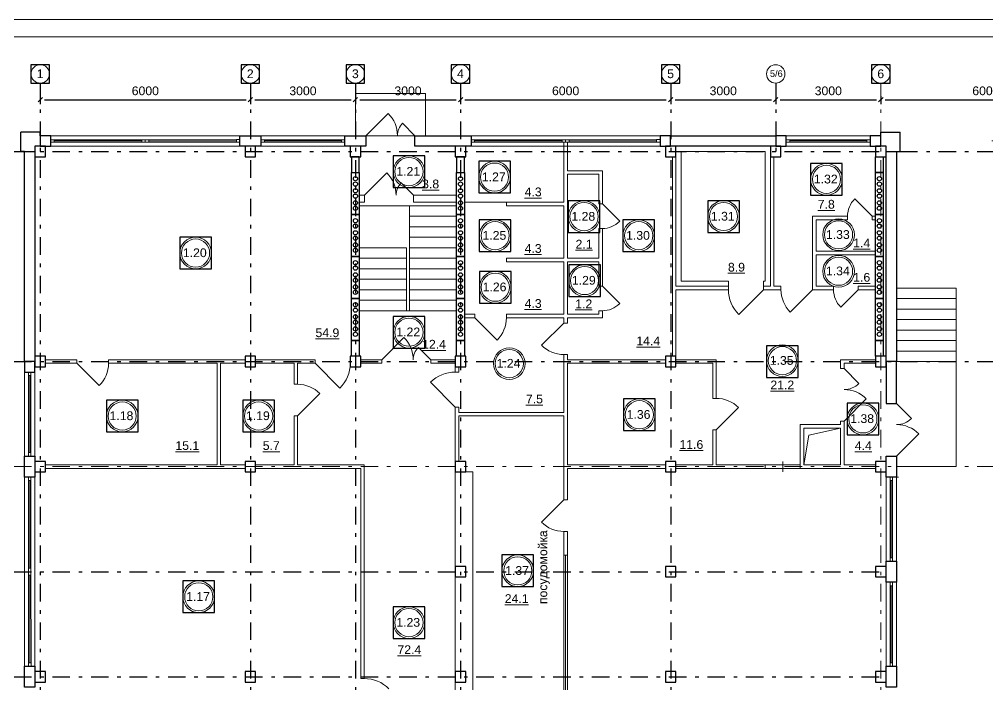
# Model space of a CAD drawing. Header units: metres. Extents: x -5 to 574, y -5 to 79.
# Drawn here: x 296.24 to 323.89, y 40.4 to 59.4 of the extents above; entities that cross this region are included whole.
import ezdxf
from ezdxf.enums import TextEntityAlignment as Align

# ---------------------------------------------------------------- set-up
doc = ezdxf.new("R2010")
doc.units = ezdxf.units.M
doc.header["$MEASUREMENT"] = 0
doc.linetypes.add('( Dashdot )', pattern=[1.001, 0.5, -0.25, 0.001, -0.25])
doc.linetypes.add('DGN Style 3', pattern=[9.681301, 6.915215, -2.766086])
doc.layers.get('DEFPOINTS').update_dxf_attribs({"lineweight": 0})
doc.layers.add('Level 50', color=7, linetype='Continuous', lineweight=0)
doc.layers.add('YOLO_TABLE', color=1, linetype='Continuous')
doc.styles.add('Standard_0', font='arial.ttf')
doc.styles.add('Style-Arial', font='arial.ttf')
doc.dimstyles.get("Standard").update_dxf_attribs({"dimtxt": 0.00018, "dimasz": 0.00018, "dimexe": 0.0002, "dimexo": 0.0625, "dimgap": 9e-05, "dimtad": 0, "dimtih": 1, "dimtoh": 1, "dimdec": 4, "dimlfac": 1000, "dimzin": 0, "dimdsep": 46, "dimtxsty": 'Standard_0', "dimcen": 9e-05, "dimadec": 0, "dimazin": 0, "dimtfac": 1, "dimtdec": 4, "dimtofl": 0, "dimtmove": 0, "dimatfit": 0, "dimfxl": 0.01, "dimfxlon": 1, "dimtolj": 1, "dimtzin": 0, "dimarcsym": 0})

# ---------------------------------------------------------------- blocks, each defined once
blk = doc.blocks.new('*U29')
at = {"color": 7, "linetype": 'Continuous', "lineweight": 0, "flags": 128}
blk.add_lwpolyline([(42.05, 29.7), (42.05, -29.7), (-42.05, -29.7), (-42.05, 29.7), (42.05, 29.7)], close=True, dxfattribs=at)
at = {"layer": 'Level 50', "color": 7, "linetype": 'Continuous', "lineweight": 13}
blk.add_line((41.55, 29.2), (-40.05, 29.2), dxfattribs=at)
blk = doc.blocks.new('_Oblique-1')
at = {"color": 0, "linetype": 'ByBlock', "lineweight": -2}
blk.add_line((0.5, 0.5), (-0.5, -0.5), dxfattribs=at)
blk = doc.blocks.new('*D260')
at = {"color": 0, "linetype": 'Continuous', "lineweight": -2, "transparency": 16777216}
for p, q in [((296.837, 57.454), (296.837, 56.98)), ((302.837, 57.454), (302.837, 56.98)), ((296.962, 57.105), (302.712, 57.105))]:
    blk.add_line(p, q, dxfattribs=at)
at = {"layer": 'DEFPOINTS', "color": 0, "linetype": 'Continuous', "lineweight": 0, "transparency": 16777216}
for p in [(296.837, 57.579), (302.837, 57.579), (302.837, 57.105)]:
    blk.add_point(p, dxfattribs=at)
at = {"color": 0, "linetype": 'Continuous', "lineweight": -2, "transparency": 16777216, "xscale": 0.125, "yscale": 0.125, "zscale": 0.125, "rotation": 180}
blk.add_blockref('_Oblique-1', (296.837, 57.105), dxfattribs=at)
at = {"color": 0, "linetype": 'Continuous', "lineweight": -2, "transparency": 16777216, "xscale": 0.125, "yscale": 0.125, "zscale": 0.125}
blk.add_blockref('_Oblique-1', (302.837, 57.105), dxfattribs=at)
at = {"color": 0, "linetype": 'Continuous', "lineweight": 0, "transparency": 16777216, "insert": (299.837, 57.358), "char_height": 0.25, "attachment_point": 5, "style": 'Style-Arial'}
blk.add_mtext('\\A1;6000', dxfattribs=at)
blk = doc.blocks.new('*D631')
at = {"color": 0, "linetype": 'Continuous', "lineweight": -2, "transparency": 16777216}
for p, q in [((302.837, 57.454), (302.837, 56.98)), ((302.962, 57.105), (305.712, 57.105)), ((305.837, 57.204), (305.837, 56.98))]:
    blk.add_line(p, q, dxfattribs=at)
at = {"layer": 'DEFPOINTS', "color": 0, "linetype": 'Continuous', "lineweight": 0, "transparency": 16777216}
for p in [(302.837, 57.579), (305.837, 57.329), (305.837, 57.105)]:
    blk.add_point(p, dxfattribs=at)
at = {"color": 0, "linetype": 'Continuous', "lineweight": -2, "transparency": 16777216, "xscale": 0.125, "yscale": 0.125, "zscale": 0.125, "rotation": 180}
blk.add_blockref('_Oblique-1', (302.837, 57.105), dxfattribs=at)
at = {"color": 0, "linetype": 'Continuous', "lineweight": -2, "transparency": 16777216, "xscale": 0.125, "yscale": 0.125, "zscale": 0.125}
blk.add_blockref('_Oblique-1', (305.837, 57.105), dxfattribs=at)
at = {"color": 0, "linetype": 'Continuous', "lineweight": 0, "transparency": 16777216, "insert": (304.337, 57.358), "char_height": 0.25, "attachment_point": 5, "style": 'Style-Arial'}
blk.add_mtext('\\A1;3000', dxfattribs=at)
blk = doc.blocks.new('*D632')
at = {"color": 0, "linetype": 'Continuous', "lineweight": -2, "transparency": 16777216}
for p, q in [((308.837, 57.454), (308.837, 56.98)), ((305.837, 57.204), (305.837, 56.98)), ((305.962, 57.105), (308.712, 57.105))]:
    blk.add_line(p, q, dxfattribs=at)
at = {"layer": 'DEFPOINTS', "color": 0, "linetype": 'Continuous', "lineweight": 0, "transparency": 16777216}
for p in [(308.837, 57.579), (305.837, 57.329), (308.837, 57.105)]:
    blk.add_point(p, dxfattribs=at)
at = {"color": 0, "linetype": 'Continuous', "lineweight": -2, "transparency": 16777216, "xscale": 0.125, "yscale": 0.125, "zscale": 0.125, "rotation": 180}
blk.add_blockref('_Oblique-1', (305.837, 57.105), dxfattribs=at)
at = {"color": 0, "linetype": 'Continuous', "lineweight": -2, "transparency": 16777216, "xscale": 0.125, "yscale": 0.125, "zscale": 0.125}
blk.add_blockref('_Oblique-1', (308.837, 57.105), dxfattribs=at)
at = {"color": 0, "linetype": 'Continuous', "lineweight": 0, "transparency": 16777216, "insert": (307.337, 57.358), "char_height": 0.25, "attachment_point": 5, "style": 'Style-Arial'}
blk.add_mtext('\\A1;3000', dxfattribs=at)
blk = doc.blocks.new('*D633')
at = {"color": 0, "linetype": 'Continuous', "lineweight": -2, "transparency": 16777216}
for p, q in [((308.837, 57.454), (308.837, 56.98)), ((314.837, 57.454), (314.837, 56.98)), ((308.962, 57.105), (314.712, 57.105))]:
    blk.add_line(p, q, dxfattribs=at)
at = {"layer": 'DEFPOINTS', "color": 0, "linetype": 'Continuous', "lineweight": 0, "transparency": 16777216}
for p in [(308.837, 57.579), (314.837, 57.579), (314.837, 57.105)]:
    blk.add_point(p, dxfattribs=at)
at = {"color": 0, "linetype": 'Continuous', "lineweight": -2, "transparency": 16777216, "xscale": 0.125, "yscale": 0.125, "zscale": 0.125, "rotation": 180}
blk.add_blockref('_Oblique-1', (308.837, 57.105), dxfattribs=at)
at = {"color": 0, "linetype": 'Continuous', "lineweight": -2, "transparency": 16777216, "xscale": 0.125, "yscale": 0.125, "zscale": 0.125}
blk.add_blockref('_Oblique-1', (314.837, 57.105), dxfattribs=at)
at = {"color": 0, "linetype": 'Continuous', "lineweight": 0, "transparency": 16777216, "insert": (311.837, 57.358), "char_height": 0.25, "attachment_point": 5, "style": 'Style-Arial'}
blk.add_mtext('\\A1;6000', dxfattribs=at)
blk = doc.blocks.new('*D634')
at = {"color": 0, "linetype": 'Continuous', "lineweight": -2, "transparency": 16777216}
for p, q in [((314.837, 57.454), (314.837, 56.98)), ((314.962, 57.105), (317.712, 57.105)), ((317.837, 57.204), (317.837, 56.98))]:
    blk.add_line(p, q, dxfattribs=at)
at = {"layer": 'DEFPOINTS', "color": 0, "linetype": 'Continuous', "lineweight": 0, "transparency": 16777216}
for p in [(314.837, 57.579), (317.837, 57.329), (317.837, 57.105)]:
    blk.add_point(p, dxfattribs=at)
at = {"color": 0, "linetype": 'Continuous', "lineweight": -2, "transparency": 16777216, "xscale": 0.125, "yscale": 0.125, "zscale": 0.125, "rotation": 180}
blk.add_blockref('_Oblique-1', (314.837, 57.105), dxfattribs=at)
at = {"color": 0, "linetype": 'Continuous', "lineweight": -2, "transparency": 16777216, "xscale": 0.125, "yscale": 0.125, "zscale": 0.125}
blk.add_blockref('_Oblique-1', (317.837, 57.105), dxfattribs=at)
at = {"color": 0, "linetype": 'Continuous', "lineweight": 0, "transparency": 16777216, "insert": (316.337, 57.358), "char_height": 0.25, "attachment_point": 5, "style": 'Style-Arial'}
blk.add_mtext('\\A1;3000', dxfattribs=at)
blk = doc.blocks.new('*D635')
at = {"color": 0, "linetype": 'Continuous', "lineweight": -2, "transparency": 16777216}
for p, q in [((317.837, 57.204), (317.837, 56.98)), ((317.962, 57.105), (320.712, 57.105)), ((320.837, 57.204), (320.837, 56.98))]:
    blk.add_line(p, q, dxfattribs=at)
at = {"layer": 'DEFPOINTS', "color": 0, "linetype": 'Continuous', "lineweight": 0, "transparency": 16777216}
for p in [(317.837, 57.329), (320.837, 57.329), (320.837, 57.105)]:
    blk.add_point(p, dxfattribs=at)
at = {"color": 0, "linetype": 'Continuous', "lineweight": -2, "transparency": 16777216, "xscale": 0.125, "yscale": 0.125, "zscale": 0.125, "rotation": 180}
blk.add_blockref('_Oblique-1', (317.837, 57.105), dxfattribs=at)
at = {"color": 0, "linetype": 'Continuous', "lineweight": -2, "transparency": 16777216, "xscale": 0.125, "yscale": 0.125, "zscale": 0.125}
blk.add_blockref('_Oblique-1', (320.837, 57.105), dxfattribs=at)
at = {"color": 0, "linetype": 'Continuous', "lineweight": 0, "transparency": 16777216, "insert": (319.337, 57.358), "char_height": 0.25, "attachment_point": 5, "style": 'Style-Arial'}
blk.add_mtext('\\A1;3000', dxfattribs=at)
blk = doc.blocks.new('*D636')
at = {"color": 0, "linetype": 'Continuous', "lineweight": -2, "transparency": 16777216}
for p, q in [((320.837, 57.204), (320.837, 56.98)), ((320.962, 57.105), (326.712, 57.105)), ((326.837, 57.204), (326.837, 56.98))]:
    blk.add_line(p, q, dxfattribs=at)
at = {"layer": 'DEFPOINTS', "color": 0, "linetype": 'Continuous', "lineweight": 0, "transparency": 16777216}
for p in [(320.837, 57.329), (326.837, 57.329), (326.837, 57.105)]:
    blk.add_point(p, dxfattribs=at)
at = {"color": 0, "linetype": 'Continuous', "lineweight": -2, "transparency": 16777216, "xscale": 0.125, "yscale": 0.125, "zscale": 0.125, "rotation": 180}
blk.add_blockref('_Oblique-1', (320.837, 57.105), dxfattribs=at)
at = {"color": 0, "linetype": 'Continuous', "lineweight": -2, "transparency": 16777216, "xscale": 0.125, "yscale": 0.125, "zscale": 0.125}
blk.add_blockref('_Oblique-1', (326.837, 57.105), dxfattribs=at)
at = {"color": 0, "linetype": 'Continuous', "lineweight": 0, "transparency": 16777216, "insert": (323.837, 57.358), "char_height": 0.25, "attachment_point": 5, "style": 'Style-Arial'}
blk.add_mtext('\\A1;6000', dxfattribs=at)

msp = doc.modelspace()

# ---------------------------------------------------------------- linework, layer by layer
at = {"color": 1, "linetype": '( Dashdot )'}
for p, q in [((296.83747176, 57.57893372), (296.83747176, 9.05551876)), ((302.83747176, 57.57893372), (302.83747176, 9.05551876)), ((305.83747176, 57.57893372), (305.83747176, 9.05551876)), ((308.83747176, 57.57893372), (308.83747176, 9.05551876)), ((314.83747176, 57.57893372), (314.83747176, 9.05551876)), ((317.83747176, 57.57893372), (317.83747176, 55.47893372)), ((293.88588385, 55.62893372), (365.78588385, 55.62893372)), ((293.88588385, 49.62893372), (365.78588385, 49.62893372)), ((293.88588385, 43.62893372), (320.83747176, 43.62893372)), ((293.88588385, 40.62893372), (320.83747176, 40.62893372))]:
    msp.add_line(p, q, dxfattribs=at)
at = {"color": 1, "linetype": '( Dashdot )', "lineweight": 0}
for p, q in [((320.83747176, 57.57893372), (320.83747176, 9.05551876)), ((293.88588385, 46.62893372), (365.78588385, 46.62893372))]:
    msp.add_line(p, q, dxfattribs=at)
at = {"color": 7, "lineweight": 13}
for p, q in [((306.13588385, 56.07893372), (306.77227995, 56.71532982)), ((307.53588385, 56.07893372), (307.18233046, 56.43248711)), ((306.09588385, 54.37893372), (306.73227995, 55.01532982)), ((307.49588385, 54.37893372), (307.14233046, 54.73248711)), ((309.24588385, 50.87893372), (309.88227995, 50.24253762)), ((311.78588385, 50.72893372), (311.14948775, 50.09253762)), ((306.58588385, 49.67893372), (307.22227995, 50.31532982)), ((307.98588385, 49.67893372), (307.63233046, 50.03248711)), ((297.88588385, 49.57893372), (298.52227995, 48.94253762)), ((304.68588385, 49.57893372), (305.39299063, 48.87182694)), ((304.18588385, 48.07893372), (304.82227995, 48.71532982)), ((316.13588385, 47.67893372), (316.77227995, 48.31532982)), ((311.78588385, 44.10393372), (311.88588385, 44.10393372))]:
    msp.add_line(p, q, dxfattribs=at)
at = {"color": 7, "linetype": 'Continuous', "lineweight": 30}
for p, q in [((296.83588385, 56.17893372), (296.28588385, 56.17893372)), ((296.28588385, 55.62893372), (296.28588385, 56.17893372)), ((296.83588385, 56.07893372), (296.83588385, 56.17893372)), ((320.83588385, 56.17893372), (321.38588385, 56.17893372)), ((320.83588385, 56.07893372), (320.83588385, 56.17893372)), ((321.38588385, 55.62893372), (321.38588385, 56.17893372)), ((296.38588385, 55.62893372), (296.28588385, 55.62893372)), ((321.28588385, 55.62893372), (321.38588385, 55.62893372))]:
    msp.add_line(p, q, dxfattribs=at)
at = {"color": 7, "linetype": 'Continuous', "lineweight": 0}
for p, q in [((297.23588385, 55.92893372), (299.73588385, 55.92893372)), ((299.93588385, 55.92893372), (302.43585313, 55.93112823)), ((303.23588385, 55.92893372), (305.43588385, 55.92893372)), ((309.23588385, 55.92893372), (311.73588385, 55.92893372)), ((311.93588385, 55.92893372), (314.43585313, 55.93112823)), ((318.23588385, 55.92893372), (320.43588385, 55.92893372)), ((305.94588385, 52.57893372), (307.29588385, 52.57893372)), ((308.05088385, 52.57893372), (308.72588385, 52.57893372)), ((305.94588385, 52.27893372), (307.29588385, 52.27893372)), ((307.37588385, 52.27893372), (308.72588385, 52.27893372)), ((305.94588385, 51.97893372), (307.29588385, 51.97893372)), ((307.37588385, 51.97893372), (308.72588385, 51.97893372)), ((305.94588385, 51.67893372), (307.29588385, 51.67893372)), ((307.37588385, 51.67893372), (308.72588385, 51.67893372)), ((322.98588385, 51.42893372), (321.28588385, 51.42893372)), ((305.94588385, 51.37893372), (307.29588385, 51.37893372)), ((307.37588385, 51.37893372), (308.72588385, 51.37893372)), ((322.98588385, 51.12893372), (321.28588385, 51.12893372)), ((322.98588385, 50.82893372), (321.28588385, 50.82893372)), ((322.98588385, 50.52893372), (321.28588385, 50.52893372)), ((322.98588385, 50.22893372), (321.28588385, 50.22893372)), ((322.98588385, 49.92893372), (321.28588385, 49.92893372)), ((296.53588385, 47.02893372), (296.53588385, 49.22893372)), ((318.03588385, 46.77893372), (318.03588385, 46.47893372)), ((296.53588385, 46.22893372), (296.53588385, 43.72893372)), ((321.13588385, 44.02893372), (321.13588385, 46.22893372)), ((296.53588385, 43.52893372), (296.53807836, 41.02896444)), ((321.13588385, 41.02893372), (321.13588385, 43.22893372))]:
    msp.add_line(p, q, dxfattribs=at)
at = {"color": 7, "linetype": 'Continuous', "lineweight": 13}
for p, q in [((311.78588385, 55.89393372), (311.78588385, 54.17893372)), ((311.88588385, 55.89393372), (311.88588385, 55.07893372)), ((315.13588385, 55.62893372), (315.13588385, 51.92893372)), ((317.53588385, 55.62893372), (315.13588385, 55.62893372)), ((317.53588385, 55.62893372), (317.53588385, 51.92893372)), ((312.88588385, 55.07893372), (311.88588385, 55.07893372)), ((312.78588385, 54.97893372), (311.88588385, 54.97893372)), ((311.88588385, 54.97893372), (311.88588385, 52.57893372)), ((305.94588385, 54.37893372), (306.09588385, 54.37893372)), ((306.09588385, 54.37893372), (306.09588385, 54.17893372)), ((307.49588385, 54.37893372), (308.72588385, 54.37893372)), ((307.49588385, 54.37893372), (307.49588385, 54.17893372)), ((305.94588385, 54.17893372), (306.09588385, 54.17893372)), ((307.49588385, 54.17893372), (308.72588385, 54.17893372)), ((310.14588385, 54.17893372), (311.78588385, 54.17893372)), ((310.14588385, 54.17893372), (310.14588385, 54.07893372)), ((310.14588385, 54.07893372), (311.78588385, 54.07893372)), ((311.78588385, 54.07893372), (311.78588385, 52.57893372)), ((312.88588385, 54.12893372), (312.78588385, 54.12893372)), ((312.88588385, 54.12893372), (313.3808586, 53.63395897)), ((318.88588385, 51.77893372), (318.88588385, 53.77893372)), ((319.88588385, 53.77893372), (318.88588385, 53.77893372)), ((318.98588385, 52.77893372), (318.98588385, 53.67893372)), ((319.88588385, 53.67893372), (318.98588385, 53.67893372)), ((319.88588385, 53.67893372), (319.88588385, 53.77893372)), ((320.68588385, 53.77893372), (320.58588385, 53.77893372)), ((320.58588385, 53.67893372), (320.58588385, 53.77893372)), ((320.68588385, 53.67893372), (320.58588385, 53.67893372)), ((312.88588385, 53.42893372), (312.78588385, 53.42893372)), ((305.94588385, 52.87893372), (307.29588385, 52.87893372)), ((307.29588385, 51.07893372), (307.29588385, 52.87893372)), ((310.14588385, 52.57893372), (311.78588385, 52.57893372)), ((310.14588385, 52.57893372), (310.14588385, 52.47893372)), ((312.78588385, 52.57893372), (311.88588385, 52.57893372)), ((318.98588385, 52.77893372), (320.68588385, 52.77893372)), ((318.98588385, 51.77893372), (318.98588385, 52.67893372)), ((318.98588385, 52.67893372), (320.68588385, 52.67893372)), ((307.37588385, 51.07893372), (307.37588385, 52.27893372)), ((310.14588385, 52.47893372), (311.78588385, 52.47893372)), ((311.78588385, 52.47893372), (311.78588385, 50.97893372)), ((312.78588385, 52.47893372), (311.88588385, 52.47893372)), ((311.88588385, 52.47893372), (311.88588385, 50.97893372)), ((312.88588385, 51.77893372), (312.78588385, 51.77893372)), ((312.88588385, 51.77893372), (313.3808586, 51.28395897)), ((316.48588385, 51.77893372), (314.98588385, 51.77893372)), ((316.48588385, 51.92893372), (315.13588385, 51.92893372)), ((317.53588385, 51.92893372), (317.48588385, 51.92893372)), ((317.68588385, 51.77893372), (317.48588385, 51.77893372)), ((317.98588385, 51.77893372), (317.78588385, 51.77893372)), ((318.88588385, 51.77893372), (318.88588385, 51.67893372)), ((319.48588385, 51.77893372), (318.98588385, 51.77893372)), ((319.48588385, 51.67893372), (319.48588385, 51.77893372)), ((320.68588385, 51.77893372), (320.18588385, 51.77893372)), ((320.18588385, 51.67893372), (320.18588385, 51.77893372)), ((322.98588385, 51.72893372), (321.28588385, 51.72893372)), ((322.98588385, 51.72893372), (322.98588385, 49.62893372)), ((314.98588385, 49.77893372), (314.98588385, 51.67893372)), ((316.48588385, 51.67893372), (314.98588385, 51.67893372)), ((317.98588385, 51.67893372), (317.48588385, 51.67893372)), ((319.48588385, 51.67893372), (318.88588385, 51.67893372)), ((320.18588385, 51.67893372), (319.6909091, 51.18395897)), ((320.68588385, 51.67893372), (320.18588385, 51.67893372)), ((305.94588385, 51.07893372), (308.72588385, 51.07893372)), ((309.24588385, 50.97893372), (308.94588385, 50.97893372)), ((309.24588385, 50.87893372), (308.94588385, 50.87893372)), ((309.24588385, 50.87893372), (309.24588385, 50.97893372)), ((311.78588385, 50.97893372), (310.14588385, 50.97893372)), ((310.14588385, 50.87893372), (310.14588385, 50.97893372)), ((311.78588385, 50.87893372), (310.14588385, 50.87893372)), ((311.78588385, 50.87893372), (311.78588385, 50.72893372)), ((312.78588385, 50.97893372), (311.88588385, 50.97893372)), ((312.88588385, 50.87893372), (311.88588385, 50.87893372)), ((311.88588385, 50.87893372), (311.88588385, 50.72893372)), ((312.88588385, 51.07893372), (312.78588385, 51.07893372)), ((311.78588385, 50.72893372), (311.88588385, 50.72893372)), ((311.78588385, 49.82893372), (311.88588385, 49.82893372)), ((311.78588385, 49.82893372), (311.78588385, 48.17893372)), ((311.88588385, 49.82893372), (311.88588385, 49.67893372)), ((297.88588385, 49.67893372), (297.88588385, 49.57893372)), ((298.78588385, 49.67893372), (298.78588385, 49.57893372)), ((301.88588385, 49.57893372), (301.88588385, 46.67893372)), ((301.98588385, 49.57893372), (301.98588385, 46.67893372)), ((302.98588385, 49.67893372), (304.68588385, 49.67893372)), ((302.98588385, 49.57893372), (304.08588385, 49.57893372)), ((304.08588385, 49.57893372), (304.08588385, 48.97893372)), ((304.18588385, 49.57893372), (304.18588385, 48.97893372)), ((304.18588385, 49.57893372), (304.68588385, 49.57893372)), ((304.68588385, 49.67893372), (304.68588385, 49.57893372)), ((305.68588385, 49.67893372), (305.68588385, 49.57893372)), ((305.98588385, 49.67893372), (306.58588385, 49.67893372)), ((305.98588385, 49.57893372), (306.58588385, 49.57893372)), ((306.58588385, 49.67893372), (306.58588385, 49.57893372)), ((307.98588385, 49.67893372), (307.98588385, 49.57893372)), ((307.98588385, 49.67893372), (308.68588385, 49.67893372)), ((307.98588385, 49.57893372), (308.68588385, 49.57893372)), ((311.88588385, 49.57893372), (311.88588385, 46.67893372)), ((314.98588385, 49.67893372), (316.13588385, 49.67893372)), ((314.98588385, 49.57893372), (316.03588385, 49.57893372)), ((316.03588385, 48.57893372), (316.03588385, 49.57893372)), ((316.13588385, 48.57893372), (316.13588385, 49.67893372)), ((319.68588385, 49.67893372), (319.68588385, 49.42893372)), ((320.68588385, 49.67893372), (319.68588385, 49.67893372)), ((319.78588385, 49.57893372), (319.78588385, 49.42893372)), ((320.68588385, 49.57893372), (319.78588385, 49.57893372)), ((322.98588385, 49.62893372), (321.28588385, 49.62893372)), ((322.98588385, 46.62893372), (322.98588385, 49.62893372)), ((308.68588385, 49.47893372), (308.68588385, 49.32893372)), ((308.68588385, 49.32893372), (308.78588385, 49.32893372)), ((308.78588385, 49.47893372), (308.78588385, 49.32893372)), ((319.68588385, 49.42893372), (319.78588385, 49.42893372)), ((319.78588385, 49.42893372), (320.21014792, 49.00466965)), ((304.08588385, 48.97893372), (304.18588385, 48.97893372)), ((316.03588385, 48.57893372), (316.13588385, 48.57893372)), ((319.78588385, 47.92893372), (320.42227995, 48.56532982)), ((321.28588385, 48.42893372), (321.71014792, 48.00466965)), ((308.68588385, 48.32893372), (308.78588385, 48.32893372)), ((308.68588385, 48.32893372), (308.68588385, 46.77893372)), ((308.78588385, 48.32893372), (308.78588385, 48.17893372)), ((311.78588385, 48.17893372), (308.78588385, 48.17893372)), ((304.08588385, 48.07893372), (304.18588385, 48.07893372)), ((304.08588385, 48.07893372), (304.08588385, 46.67893372)), ((304.18588385, 48.07893372), (304.18588385, 46.67893372)), ((311.78588385, 48.07893372), (308.78588385, 48.07893372)), ((308.78588385, 48.07893372), (308.78588385, 46.77893372)), ((311.78588385, 48.07893372), (311.78588385, 45.67893372)), ((318.53588385, 47.82893372), (318.53588385, 46.57893372)), ((319.68588385, 47.92893372), (319.78588385, 47.92893372)), ((319.68588385, 47.92893372), (319.68588385, 47.82893372)), ((319.78588385, 47.92893372), (319.78588385, 46.67893372)), ((316.03588385, 46.67893372), (316.03588385, 47.67893372)), ((316.03588385, 47.67893372), (316.13588385, 47.67893372)), ((316.13588385, 46.67893372), (316.13588385, 47.67893372)), ((318.63588385, 47.72893372), (318.63588385, 46.67893372)), ((319.68588385, 47.72893372), (319.68588385, 46.67893372)), ((321.28588385, 46.92893372), (321.92227995, 47.56532982)), ((302.98588385, 46.67893372), (304.08588385, 46.67893372)), ((302.98588385, 46.57893372), (305.98588385, 46.57893372)), ((304.18588385, 46.67893372), (306.08588385, 46.67893372)), ((305.98588385, 46.57893372), (305.98588385, 40.57893372)), ((306.08588385, 46.67893372), (306.08588385, 40.57893372)), ((308.68588385, 46.47893372), (308.68588385, 37.37893372)), ((308.98588385, 46.47893372), (309.18588385, 46.47893372)), ((309.18588385, 46.47893372), (309.18588385, 37.37893372)), ((311.88588385, 46.57893372), (311.88588385, 45.67893372)), ((317.53588385, 46.67893372), (317.53588385, 46.57893372)), ((318.53588385, 46.67893372), (318.53588385, 46.57893372)), ((311.78588385, 45.67893372), (311.14948775, 45.04253762)), ((311.78588385, 45.67893372), (311.88588385, 45.67893372)), ((311.78588385, 44.77893372), (311.88588385, 44.77893372)), ((311.78588385, 44.77893372), (311.78588385, 44.10393372)), ((311.88588385, 44.77893372), (311.88588385, 44.10393372)), ((305.98588385, 40.57893372), (306.08588385, 40.57893372))]:
    msp.add_line(p, q, dxfattribs=at)
at = {"color": 7, "linetype": 'DGN Style 3', "lineweight": 13}
for p, q in [((350.28588385, 55.92893372), (321.33074681, 55.92893372)), ((350.38588385, 46.32893372), (321.28588385, 46.32893372))]:
    msp.add_line(p, q, dxfattribs=at)
at = {"color": 7, "linetype": 'Continuous', "lineweight": 13, "extrusion": (0, 0, -1)}
msp.add_line((320.58588385, 53.77893372), (320.0909091, 54.27390847), dxfattribs=at)
at = {"color": 7, "linetype": 'DGN Style 3', "lineweight": 0}
for p, q in [((305.94588385, 54.07893372), (308.72588385, 54.07893372)), ((307.37588385, 52.27893372), (307.37588385, 54.07893372)), ((307.37588385, 53.77893372), (308.72588385, 53.77893372)), ((307.37588385, 53.47893372), (308.72588385, 53.47893372)), ((307.37588385, 53.17893372), (308.72588385, 53.17893372)), ((307.37588385, 52.87893372), (308.72588385, 52.87893372)), ((308.05088385, 52.57893372), (307.37588385, 52.57893372))]:
    msp.add_line(p, q, dxfattribs=at)
at = {"color": 252, "linetype": 'Continuous', "lineweight": 13}
msp.add_line((310.14588385, 54.17893372), (308.94588385, 54.17893372), dxfattribs=at)
at = {"color": 7, "lineweight": 13, "extrusion": (0, 0, -1)}
for p, q in [((317.48588385, 51.67893372), (316.77877707, 50.97182694)), ((318.88588385, 51.67893372), (318.24948775, 51.04253762)), ((308.68588385, 48.32893372), (307.97877707, 49.0360405))]:
    msp.add_line(p, q, dxfattribs=at)
at = {"color": 7, "lineweight": 0}
msp.add_line((311.83588385, 44.10393372), (311.83588385, 39.90393372), dxfattribs=at)
at = {"color": 7, "linetype": 'Continuous', "lineweight": 13, "flags": 128}
for points in [[(305.83588385, 56.07893372), (307.83588385, 56.07893372), (307.83588385, 57.27893372), (305.83588385, 57.27893372), (305.83588385, 56.07893372)], [(297.23588385, 55.89393372), (297.13588385, 55.89393372), (297.13588385, 55.96393372), (297.23588385, 55.96393372), (297.23588385, 55.89393372)], [(299.83588385, 55.89393372), (299.73588385, 55.89393372), (299.73588385, 55.96393372), (299.83588385, 55.96393372), (299.83588385, 55.89393372)], [(299.93588385, 55.89393372), (299.83588385, 55.89393372), (299.83588385, 55.96393372), (299.93588385, 55.96393372), (299.93588385, 55.89393372)], [(302.53588385, 55.89612826), (302.43588385, 55.89612826), (302.43588385, 55.96612826), (302.53588385, 55.96612826), (302.53588385, 55.89612826)], [(303.23588385, 55.89393372), (303.13588385, 55.89393372), (303.13588385, 55.96393372), (303.23588385, 55.96393372), (303.23588385, 55.89393372)], [(305.53588385, 55.89393372), (305.43588385, 55.89393372), (305.43588385, 55.96393372), (305.53588385, 55.96393372), (305.53588385, 55.89393372)], [(309.23588385, 55.89393372), (309.13588385, 55.89393372), (309.13588385, 55.96393372), (309.23588385, 55.96393372), (309.23588385, 55.89393372)], [(311.83588385, 55.89393372), (311.73588385, 55.89393372), (311.73588385, 55.96393372), (311.83588385, 55.96393372), (311.83588385, 55.89393372)], [(311.93588385, 55.89393372), (311.83588385, 55.89393372), (311.83588385, 55.96393372), (311.93588385, 55.96393372), (311.93588385, 55.89393372)], [(314.53588385, 55.89612826), (314.43588385, 55.89612826), (314.43588385, 55.96612826), (314.53588385, 55.96612826), (314.53588385, 55.89612826)], [(318.23588385, 55.89393372), (318.13588385, 55.89393372), (318.13588385, 55.96393372), (318.23588385, 55.96393372), (318.23588385, 55.89393372)], [(320.53588385, 55.89393372), (320.43588385, 55.89393372), (320.43588385, 55.96393372), (320.53588385, 55.96393372), (320.53588385, 55.89393372)], [(296.57088385, 49.32893372), (296.57088385, 49.22893372), (296.50088385, 49.22893372), (296.50088385, 49.32893372), (296.57088385, 49.32893372)], [(296.57088385, 47.02893372), (296.57088385, 46.92893372), (296.50088385, 46.92893372), (296.50088385, 47.02893372), (296.57088385, 47.02893372)], [(296.50088385, 46.22893372), (296.50088385, 46.32893372), (296.57088385, 46.32893372), (296.57088385, 46.22893372), (296.50088385, 46.22893372)], [(321.17088385, 46.32893372), (321.17088385, 46.22893372), (321.10088385, 46.22893372), (321.10088385, 46.32893372), (321.17088385, 46.32893372)], [(321.17088385, 44.02893372), (321.17088385, 43.92893372), (321.10088385, 43.92893372), (321.10088385, 44.02893372), (321.17088385, 44.02893372)], [(296.50088385, 43.62893372), (296.50088385, 43.72893372), (296.57088385, 43.72893372), (296.57088385, 43.62893372), (296.50088385, 43.62893372)], [(296.50088385, 43.52893372), (296.50088385, 43.62893372), (296.57088385, 43.62893372), (296.57088385, 43.52893372), (296.50088385, 43.52893372)], [(321.17088385, 43.32893372), (321.17088385, 43.22893372), (321.10088385, 43.22893372), (321.10088385, 43.32893372), (321.17088385, 43.32893372)], [(296.50307839, 40.92893372), (296.50307839, 41.02893372), (296.57307839, 41.02893372), (296.57307839, 40.92893372), (296.50307839, 40.92893372)], [(321.17088385, 41.02893372), (321.17088385, 40.92893372), (321.10088385, 40.92893372), (321.10088385, 41.02893372), (321.17088385, 41.02893372)]]:
    msp.add_lwpolyline(points, close=True, dxfattribs=at)
at = {"color": 7, "linetype": 'Continuous', "lineweight": 30, "flags": 128}
for points in [[(296.83588385, 55.77893372), (297.13588385, 55.77893372), (297.13588385, 56.07893372), (296.83588385, 56.07893372), (296.83588385, 55.77893372)], [(303.13588385, 55.77893372), (302.53588385, 55.77893372), (302.53588385, 56.07893372), (303.13588385, 56.07893372), (303.13588385, 55.77893372)], [(306.13588385, 55.77893372), (305.53588385, 55.77893372), (305.53588385, 56.07893372), (306.13588385, 56.07893372), (306.13588385, 55.77893372)], [(309.13588385, 55.77893372), (307.53588385, 55.77893372), (307.53588385, 56.07893372), (309.13588385, 56.07893372), (309.13588385, 55.77893372)], [(314.53588385, 55.77893372), (314.83588385, 55.77893372), (314.83588385, 56.07893372), (314.53588385, 56.07893372), (314.53588385, 55.77893372)], [(314.83588385, 56.07893372), (317.83588385, 56.07893372), (317.83588385, 55.77893372), (314.83588385, 55.77893372), (314.83588385, 56.07893372)], [(317.83588385, 55.77893372), (318.13588385, 55.77893372), (318.13588385, 56.07893372), (317.83588385, 56.07893372), (317.83588385, 55.77893372)], [(320.53588385, 55.77893372), (320.83588385, 55.77893372), (320.83588385, 56.07893372), (320.53588385, 56.07893372), (320.53588385, 55.77893372)], [(296.38588385, 49.62893372), (296.38588385, 55.62893372), (296.68588385, 55.62893372), (296.68588385, 49.62893372), (296.38588385, 49.62893372)], [(296.68588385, 55.77893372), (296.68588385, 55.47893372), (296.98588385, 55.47893372), (296.98588385, 55.77893372), (296.68588385, 55.77893372)], [(302.68588385, 55.77893372), (302.68588385, 55.47893372), (302.98588385, 55.47893372), (302.98588385, 55.77893372), (302.68588385, 55.77893372)], [(305.68588385, 55.77893372), (305.68588385, 55.47893372), (305.98588385, 55.47893372), (305.98588385, 55.77893372), (305.68588385, 55.77893372)], [(308.68588385, 55.77893372), (308.68588385, 55.47893372), (308.98588385, 55.47893372), (308.98588385, 55.77893372), (308.68588385, 55.77893372)], [(314.68588385, 55.77893372), (314.68588385, 55.47893372), (314.98588385, 55.47893372), (314.98588385, 55.77893372), (314.68588385, 55.77893372)], [(317.68588385, 55.77893372), (317.68588385, 55.47893372), (317.98588385, 55.47893372), (317.98588385, 55.77893372), (317.68588385, 55.77893372)], [(320.68588385, 55.77893372), (320.68588385, 55.47893372), (320.98588385, 55.47893372), (320.98588385, 55.77893372), (320.68588385, 55.77893372)], [(320.98588385, 49.62893372), (320.98588385, 55.62893372), (321.28588385, 55.62893372), (321.28588385, 49.62893372), (320.98588385, 49.62893372)], [(305.72588385, 55.02893372), (305.94588385, 55.02893372), (305.94588385, 55.47893372), (305.72588385, 55.47893372), (305.72588385, 55.02893372)], [(308.72588385, 55.02893372), (308.94588385, 55.02893372), (308.94588385, 55.47893372), (308.72588385, 55.47893372), (308.72588385, 55.02893372)], [(320.68588385, 55.47893372), (320.90588385, 55.47893372), (320.90588385, 55.02893372), (320.68588385, 55.02893372), (320.68588385, 55.47893372)], [(305.72588385, 53.82893372), (305.72588385, 55.02893372), (305.94588385, 55.02893372), (305.94588385, 53.82893372), (305.72588385, 53.82893372)], [(308.72588385, 53.82893372), (308.72588385, 55.02893372), (308.94588385, 55.02893372), (308.94588385, 53.82893372), (308.72588385, 53.82893372)], [(320.68588385, 53.82893372), (320.68588385, 55.02893372), (320.90588385, 55.02893372), (320.90588385, 53.82893372), (320.68588385, 53.82893372)], [(305.72588385, 52.62893372), (305.72588385, 53.82893372), (305.94588385, 53.82893372), (305.94588385, 52.62893372), (305.72588385, 52.62893372)], [(308.72588385, 52.62893372), (308.72588385, 53.82893372), (308.94588385, 53.82893372), (308.94588385, 52.62893372), (308.72588385, 52.62893372)], [(320.68588385, 52.62893372), (320.68588385, 53.82893372), (320.90588385, 53.82893372), (320.90588385, 52.62893372), (320.68588385, 52.62893372)], [(305.72588385, 51.42893372), (305.72588385, 52.62893372), (305.94588385, 52.62893372), (305.94588385, 51.42893372), (305.72588385, 51.42893372)], [(308.72588385, 51.42893372), (308.72588385, 52.62893372), (308.94588385, 52.62893372), (308.94588385, 51.42893372), (308.72588385, 51.42893372)], [(320.68588385, 51.42893372), (320.68588385, 52.62893372), (320.90588385, 52.62893372), (320.90588385, 51.42893372), (320.68588385, 51.42893372)], [(305.72588385, 50.22893372), (305.72588385, 51.42893372), (305.94588385, 51.42893372), (305.94588385, 50.22893372), (305.72588385, 50.22893372)], [(308.72588385, 50.22893372), (308.72588385, 51.42893372), (308.94588385, 51.42893372), (308.94588385, 50.22893372), (308.72588385, 50.22893372)], [(320.68588385, 50.22893372), (320.68588385, 51.42893372), (320.90588385, 51.42893372), (320.90588385, 50.22893372), (320.68588385, 50.22893372)], [(305.72588385, 50.22893372), (305.94588385, 50.22893372), (305.94588385, 49.77893372), (305.72588385, 49.77893372), (305.72588385, 50.22893372)], [(308.72588385, 50.22893372), (308.94588385, 50.22893372), (308.94588385, 49.77893372), (308.72588385, 49.77893372), (308.72588385, 50.22893372)], [(320.68588385, 50.22893372), (320.90588385, 50.22893372), (320.90588385, 49.77893372), (320.68588385, 49.77893372), (320.68588385, 50.22893372)], [(296.68588385, 49.77893372), (296.68588385, 49.47893372), (296.98588385, 49.47893372), (296.98588385, 49.77893372), (296.68588385, 49.77893372)], [(302.68588385, 49.77893372), (302.68588385, 49.47893372), (302.98588385, 49.47893372), (302.98588385, 49.77893372), (302.68588385, 49.77893372)], [(305.68588385, 49.77893372), (305.68588385, 49.47893372), (305.98588385, 49.47893372), (305.98588385, 49.77893372), (305.68588385, 49.77893372)], [(308.68588385, 49.77893372), (308.68588385, 49.47893372), (308.98588385, 49.47893372), (308.98588385, 49.77893372), (308.68588385, 49.77893372)], [(314.68588385, 49.77893372), (314.68588385, 49.47893372), (314.98588385, 49.47893372), (314.98588385, 49.77893372), (314.68588385, 49.77893372)], [(320.68588385, 49.77893372), (320.68588385, 49.47893372), (320.98588385, 49.47893372), (320.98588385, 49.77893372), (320.68588385, 49.77893372)], [(296.38588385, 49.32893372), (296.68588385, 49.32893372), (296.68588385, 49.62893372), (296.38588385, 49.62893372), (296.38588385, 49.32893372)], [(320.98588385, 48.42893372), (321.28588385, 48.42893372), (321.28588385, 49.62893372), (320.98588385, 49.62893372), (320.98588385, 48.42893372)], [(296.38588385, 46.32893372), (296.38588385, 46.92893372), (296.68588385, 46.92893372), (296.68588385, 46.32893372), (296.38588385, 46.32893372)], [(296.68588385, 46.77893372), (296.68588385, 46.47893372), (296.98588385, 46.47893372), (296.98588385, 46.77893372), (296.68588385, 46.77893372)], [(302.68588385, 46.77893372), (302.68588385, 46.47893372), (302.98588385, 46.47893372), (302.98588385, 46.77893372), (302.68588385, 46.77893372)], [(308.68588385, 46.77893372), (308.68588385, 46.47893372), (308.98588385, 46.47893372), (308.98588385, 46.77893372), (308.68588385, 46.77893372)], [(314.68588385, 46.77893372), (314.68588385, 46.47893372), (314.98588385, 46.47893372), (314.98588385, 46.77893372), (314.68588385, 46.77893372)], [(320.68588385, 46.77893372), (320.68588385, 46.47893372), (320.98588385, 46.47893372), (320.98588385, 46.77893372), (320.68588385, 46.77893372)], [(320.98588385, 46.32893372), (320.98588385, 46.92893372), (321.28588385, 46.92893372), (321.28588385, 46.32893372), (320.98588385, 46.32893372)], [(308.68588385, 43.77893372), (308.68588385, 43.47893372), (308.98588385, 43.47893372), (308.98588385, 43.77893372), (308.68588385, 43.77893372)], [(314.68588385, 43.77893372), (314.68588385, 43.47893372), (314.98588385, 43.47893372), (314.98588385, 43.77893372), (314.68588385, 43.77893372)], [(320.68588385, 43.77893372), (320.68588385, 43.47893372), (320.98588385, 43.47893372), (320.98588385, 43.77893372), (320.68588385, 43.77893372)], [(320.98588385, 43.32893372), (320.98588385, 43.92893372), (321.28588385, 43.92893372), (321.28588385, 43.32893372), (320.98588385, 43.32893372)], [(296.38588385, 40.32893372), (296.38588385, 40.92893372), (296.68588385, 40.92893372), (296.68588385, 40.32893372), (296.38588385, 40.32893372)], [(320.98588385, 40.32893372), (320.98588385, 40.92893372), (321.28588385, 40.92893372), (321.28588385, 40.32893372), (320.98588385, 40.32893372)], [(296.68588385, 40.77893372), (296.68588385, 40.47893372), (296.98588385, 40.47893372), (296.98588385, 40.77893372), (296.68588385, 40.77893372)], [(302.68588385, 40.77893372), (302.68588385, 40.47893372), (302.98588385, 40.47893372), (302.98588385, 40.77893372), (302.68588385, 40.77893372)], [(308.68588385, 40.77893372), (308.68588385, 40.47893372), (308.98588385, 40.47893372), (308.98588385, 40.77893372), (308.68588385, 40.77893372)], [(314.68588385, 40.77893372), (314.68588385, 40.47893372), (314.98588385, 40.47893372), (314.98588385, 40.77893372), (314.68588385, 40.77893372)], [(320.68588385, 40.77893372), (320.68588385, 40.47893372), (320.98588385, 40.47893372), (320.98588385, 40.77893372), (320.68588385, 40.77893372)]]:
    msp.add_lwpolyline(points, close=True, dxfattribs=at)
at = {"color": 7, "linetype": 'Continuous', "lineweight": 0, "flags": 128}
for points in [[(302.53588385, 55.77893372), (297.13588385, 55.77893372), (297.13588385, 56.07893372), (302.53588385, 56.07893372), (302.53588385, 55.77893372)], [(299.73588385, 55.89393372), (297.23588385, 55.89393372), (297.23588385, 55.96393372), (299.73588385, 55.96393372), (299.73588385, 55.89393372)], [(302.43588385, 55.89612826), (299.93588385, 55.89393372), (299.9358224, 55.96393366), (302.4358224, 55.9661282), (302.43588385, 55.89612826)], [(303.13588385, 56.07893372), (305.53588385, 56.07893372), (305.53588385, 55.77893372), (303.13588385, 55.77893372), (303.13588385, 56.07893372)], [(303.23588385, 55.96393372), (305.43588385, 55.96393372), (305.43588385, 55.89393372), (303.23588385, 55.89393372), (303.23588385, 55.96393372)], [(314.53588385, 55.77893372), (309.13588385, 55.77893372), (309.13588385, 56.07893372), (314.53588385, 56.07893372), (314.53588385, 55.77893372)], [(311.73588385, 55.89393372), (309.23588385, 55.89393372), (309.23588385, 55.96393372), (311.73588385, 55.96393372), (311.73588385, 55.89393372)], [(314.43588385, 55.89612826), (311.93588385, 55.89393372), (311.9358224, 55.96393366), (314.4358224, 55.9661282), (314.43588385, 55.89612826)], [(318.13588385, 56.07893372), (320.53588385, 56.07893372), (320.53588385, 55.77893372), (318.13588385, 55.77893372), (318.13588385, 56.07893372)], [(318.23588385, 55.96393372), (320.43588385, 55.96393372), (320.43588385, 55.89393372), (318.23588385, 55.89393372), (318.23588385, 55.96393372)], [(316.48588385, 51.92893372), (316.48588385, 51.77893372), (314.98588385, 51.77893372), (314.98588385, 55.77893372), (317.68588385, 55.77893372), (317.68588385, 51.77893372), (317.48588385, 51.77893372), (317.48588385, 51.92893372), (317.53588385, 51.92893372), (317.53588385, 55.62893372), (315.13588385, 55.62893372), (315.13588385, 51.92893372), (316.48588385, 51.92893372)], [(296.38588385, 46.92893372), (296.38588385, 49.32893372), (296.68588385, 49.32893372), (296.68588385, 46.92893372), (296.38588385, 46.92893372)], [(296.50088385, 47.02893372), (296.50088385, 49.22893372), (296.57088385, 49.22893372), (296.57088385, 47.02893372), (296.50088385, 47.02893372)], [(317.53588385, 46.67893372), (318.53588385, 46.67893372), (318.53588385, 46.57893372), (317.53588385, 46.57893372), (317.53588385, 46.67893372)], [(296.38588385, 40.92893372), (296.38588385, 46.32893372), (296.68588385, 46.32893372), (296.68588385, 40.92893372), (296.38588385, 40.92893372)], [(296.50088385, 43.72893372), (296.50088385, 46.22893372), (296.57088385, 46.22893372), (296.57088385, 43.72893372), (296.50088385, 43.72893372)], [(320.98588385, 43.92893372), (320.98588385, 46.32893372), (321.28588385, 46.32893372), (321.28588385, 43.92893372), (320.98588385, 43.92893372)], [(321.10088385, 44.02893372), (321.10088385, 46.22893372), (321.17088385, 46.22893372), (321.17088385, 44.02893372), (321.10088385, 44.02893372)], [(296.50307839, 41.02893372), (296.50088385, 43.52893372), (296.5708838, 43.52899517), (296.57307833, 41.02899517), (296.50307839, 41.02893372)], [(320.98588385, 40.92893372), (320.98588385, 43.32893372), (321.28588385, 43.32893372), (321.28588385, 40.92893372), (320.98588385, 40.92893372)], [(321.10088385, 41.02893372), (321.10088385, 43.22893372), (321.17088385, 43.22893372), (321.17088385, 41.02893372), (321.10088385, 41.02893372)]]:
    msp.add_lwpolyline(points, close=True, dxfattribs=at)
at = {"color": 7, "linetype": 'Continuous', "lineweight": 13, "flags": 128}
for points in [[(314.98588385, 51.77893372), (314.98588385, 55.47893372), (314.88588385, 55.47893372), (314.88588385, 49.77893372)], [(317.78588385, 51.77893372), (317.78588385, 55.47893372), (317.68588385, 55.47893372), (317.68588385, 51.77893372)], [(312.88588385, 55.07893372), (312.88588385, 54.12893372)], [(312.78588385, 54.97893372), (312.78588385, 54.12893372)], [(312.78588385, 53.42893372), (312.78588385, 52.57893372)], [(312.88588385, 53.42893372), (312.88588385, 51.77893372)], [(312.78588385, 52.47893372), (312.78588385, 51.77893372)], [(316.48588385, 51.92893372), (316.48588385, 51.67893372)], [(317.48588385, 51.92893372), (317.48588385, 51.67893372)], [(317.98588385, 51.67893372), (317.98588385, 51.77893372)], [(312.78588385, 51.07893372), (312.78588385, 50.97893372)], [(312.88588385, 51.07893372), (312.88588385, 50.87893372)], [(297.88588385, 49.67893372), (296.98588385, 49.67893372), (296.98588385, 49.57893372), (297.88588385, 49.57893372)], [(301.98588385, 49.57893372), (302.68588385, 49.57893372), (302.68588385, 49.67893372), (298.78588385, 49.67893372)], [(298.78588385, 49.57893372), (301.88588385, 49.57893372)], [(311.88588385, 49.67893372), (314.68588385, 49.67893372), (314.68588385, 49.57893372), (311.88588385, 49.57893372)], [(318.53588385, 47.82893372), (319.68588385, 47.82893372)], [(318.63588385, 47.72893372), (319.68588385, 47.72893372)], [(319.68588385, 47.72893372), (318.78469507, 47.5280062), (318.63588385, 46.67893372)], [(301.88588385, 46.67893372), (296.98588385, 46.67893372), (296.98588385, 46.57893372), (302.68588385, 46.57893372), (302.68588385, 46.67893372), (301.98588385, 46.67893372)], [(311.88588385, 46.67893372), (314.68588385, 46.67893372), (314.68588385, 46.57893372), (311.88588385, 46.57893372)], [(317.53588385, 46.57893372), (314.98588385, 46.57893372), (314.98588385, 46.67893372), (316.03588385, 46.67893372)], [(316.13588385, 46.67893372), (317.53588385, 46.67893372)], [(319.78588385, 46.67893372), (320.68588385, 46.67893372), (320.68588385, 46.57893372), (318.53588385, 46.57893372)], [(318.63588385, 46.67893372), (319.68588385, 46.67893372)], [(321.28588385, 46.62893372), (322.98588385, 46.62893372)]]:
    msp.add_lwpolyline(points, dxfattribs=at)
at = {"color": 7, "lineweight": 0, "flags": 128}
msp.add_lwpolyline([(311.78588385, 44.10393372), (311.88588385, 44.10393372), (311.88588385, 39.90393372), (311.78588385, 39.90393372), (311.78588385, 44.10393372)], close=True, dxfattribs=at)
at = {"color": 7, "linetype": 'Continuous', "lineweight": 13}
for centre, radius in [((296.83588385, 57.84228916), 0.26335544), ((302.83588385, 57.84228916), 0.26335544), ((305.83588385, 57.84228916), 0.26335544), ((308.83588385, 57.84228916), 0.26335544), ((314.83588385, 57.84228916), 0.26335544), ((317.83588385, 57.84228916), 0.26335544), ((320.83588385, 57.84228916), 0.26335544), ((307.36411864, 55.05270485), 0.45201344), ((307.36411864, 55.05270485), 0.40201344), ((309.80717488, 54.89629664), 0.45201344), ((309.80717488, 54.89629664), 0.40201344), ((319.2850126, 54.8325759), 0.45201344), ((319.2850126, 54.8325759), 0.40201344), ((312.36237631, 53.76792117), 0.45201344), ((316.3451111, 53.77077826), 0.45201344), ((312.36237631, 53.76792117), 0.40201344), ((316.3451111, 53.77077826), 0.40201344), ((309.82444117, 53.22405754), 0.45201344), ((313.92363374, 53.22405754), 0.45201344), ((319.63034969, 53.24835815), 0.45201344), ((319.63034969, 53.24835815), 0.40201344), ((309.82444117, 53.22405754), 0.40201344), ((313.92363374, 53.22405754), 0.40201344), ((301.27060325, 52.72799531), 0.45201344), ((301.27060325, 52.72799531), 0.40201344), ((319.63034969, 52.20822984), 0.45201344), ((319.63034969, 52.20822984), 0.40201344), ((312.37694803, 51.94131472), 0.45201344), ((312.37694803, 51.94131472), 0.40201344), ((309.82927888, 51.75167179), 0.45201344), ((309.82927888, 51.75167179), 0.40201344), ((307.36411864, 50.46718857), 0.45201344), ((307.36411864, 50.46718857), 0.40201344), ((318.02651484, 49.65407846), 0.45201344), ((318.02651484, 49.65407846), 0.40201344), ((310.22798733, 49.57107834), 0.45201344), ((310.22798733, 49.57107834), 0.40201344), ((299.17637332, 48.07412435), 0.45201344), ((299.17637332, 48.07412435), 0.40201344), ((303.07102581, 48.07412435), 0.45201344), ((303.07102581, 48.07412435), 0.40201344), ((313.94074954, 48.11110658), 0.45201344), ((313.94074954, 48.11110658), 0.40201344), ((320.32433332, 47.99133825), 0.45201344), ((320.32433332, 47.99133825), 0.40201344), ((310.47163735, 43.6543318), 0.45201344), ((310.47163735, 43.6543318), 0.40201344), ((301.36253092, 42.91167257), 0.45201344), ((301.36253092, 42.91167257), 0.40201344), ((307.36411864, 42.17443549), 0.45201344), ((307.36411864, 42.17443549), 0.40201344)]:
    msp.add_circle(centre, radius, dxfattribs=at)
at = {"color": 7, "linetype": 'Continuous', "lineweight": 30}
for centre in [(305.83588385, 54.85018515), (305.83588385, 54.69659699), (308.83588385, 54.85018515), (308.83588385, 54.69659699), (320.79588385, 54.85018515), (320.79588385, 54.69659699), (305.83588385, 54.5057278), (308.83588385, 54.5057278), (320.79588385, 54.5057278), (305.83588385, 54.35213964), (305.83588385, 54.16127044), (308.83588385, 54.35213964), (308.83588385, 54.16127044), (320.79588385, 54.35213964), (320.79588385, 54.16127044), (305.83588385, 54.00768229), (308.83588385, 54.00768229), (320.79588385, 54.00768229), (305.83588385, 53.65018515), (308.83588385, 53.65018515), (320.79588385, 53.65018515), (305.83588385, 53.49659699), (305.83588385, 53.3057278), (308.83588385, 53.49659699), (308.83588385, 53.3057278), (320.79588385, 53.49659699), (320.79588385, 53.3057278), (305.83588385, 53.15213964), (308.83588385, 53.15213964), (320.79588385, 53.15213964), (305.83588385, 52.96127044), (305.83588385, 52.80768229), (308.83588385, 52.96127044), (308.83588385, 52.80768229), (320.79588385, 52.96127044), (320.79588385, 52.80768229), (305.83588385, 52.45018515), (305.83588385, 52.29659699), (308.83588385, 52.45018515), (308.83588385, 52.29659699), (320.79588385, 52.45018515), (320.79588385, 52.29659699), (305.83588385, 52.1057278), (305.83588385, 51.95213964), (308.83588385, 52.1057278), (308.83588385, 51.95213964), (320.79588385, 52.1057278), (320.79588385, 51.95213964), (305.83588385, 51.76127044), (308.83588385, 51.76127044), (320.79588385, 51.76127044), (305.83588385, 51.60768229), (308.83588385, 51.60768229), (320.79588385, 51.60768229), (305.83588385, 51.25018515), (305.83588385, 51.09659699), (308.83588385, 51.25018515), (308.83588385, 51.09659699), (320.79588385, 51.25018515), (320.79588385, 51.09659699), (305.83588385, 50.9057278), (308.83588385, 50.9057278), (320.79588385, 50.9057278), (305.83588385, 50.75213964), (305.83588385, 50.56127044), (308.83588385, 50.75213964), (308.83588385, 50.56127044), (320.79588385, 50.75213964), (320.79588385, 50.56127044), (305.83588385, 50.40768229), (308.83588385, 50.40768229), (320.79588385, 50.40768229)]:
    msp.add_circle(centre, 0.06, dxfattribs=at)
at = {"color": 7, "lineweight": 0}
for centre, radius, start, end in [((306.13588385, 56.07893372), 0.9, 0, 45), ((307.53588385, 56.07893372), 0.5, 135, 180), ((306.09588385, 54.37893372), 0.9, 0, 45), ((307.49588385, 54.37893372), 0.5, 135, 180), ((309.24588385, 50.87893372), 0.9, 315, 0), ((306.58588385, 49.67893372), 0.9, 0, 45), ((311.78588385, 50.72893372), 0.9, 225, 270), ((307.98588385, 49.67893372), 0.5, 135, 180), ((297.88588385, 49.57893372), 0.9, 315, 0), ((304.68588385, 49.57893372), 1, 315, 360), ((304.18588385, 48.07893372), 0.9, 45, 90), ((316.13588385, 47.67893372), 0.9, 45, 90), ((306.08588385, 39.57893372), 1, 45, 90)]:
    msp.add_arc(centre, radius, start, end, dxfattribs=at)
at = {"color": 7, "linetype": 'Continuous', "lineweight": 0, "extrusion": (0, 0, -1)}
msp.add_arc((-320.58588385, 53.77893372), 0.7, 0, 45, dxfattribs=at)
at = {"color": 7, "linetype": 'Continuous', "lineweight": 0}
for centre, radius, start, end in [((312.88588385, 54.12893372), 0.7, 270, 315), ((320.18588385, 51.67893372), 0.7, 180, 225), ((312.88588385, 51.77893372), 0.7, 270, 315), ((319.78588385, 49.42893372), 0.6, 270, 315), ((319.78588385, 47.92893372), 0.9, 45, 90), ((321.28588385, 48.42893372), 0.6, 270, 315), ((321.28588385, 46.92893372), 0.9, 45, 90), ((311.78588385, 45.67893372), 0.9, 225, 270)]:
    msp.add_arc(centre, radius, start, end, dxfattribs=at)
at = {"color": 7, "lineweight": 0, "extrusion": (0, 0, -1)}
for centre, radius, start, end in [((-317.48588385, 51.67893372), 1, 315, 360), ((-318.88588385, 51.67893372), 0.9, 315, 0), ((-308.68588385, 48.32893372), 1, 45, 90)]:
    msp.add_arc(centre, radius, start, end, dxfattribs=at)
at = {"layer": 'YOLO_TABLE'}
for points in [[(296.57252841, 57.57893372), (297.0992393, 57.57893372), (297.0992393, 58.10564461), (296.57252841, 58.10564461)], [(302.57252841, 57.57893372), (303.0992393, 57.57893372), (303.0992393, 58.10564461), (302.57252841, 58.10564461)], [(305.57252841, 57.57893372), (306.0992393, 57.57893372), (306.0992393, 58.10564461), (305.57252841, 58.10564461)], [(308.57252841, 57.57893372), (309.0992393, 57.57893372), (309.0992393, 58.10564461), (308.57252841, 58.10564461)], [(314.57252841, 57.57893372), (315.0992393, 57.57893372), (315.0992393, 58.10564461), (314.57252841, 58.10564461)], [(320.57252841, 57.57893372), (321.0992393, 57.57893372), (321.0992393, 58.10564461), (320.57252841, 58.10564461)], [(306.91210519, 54.60069141), (307.81613208, 54.60069141), (307.81613208, 55.50471829), (306.91210519, 55.50471829)], [(309.35516144, 54.44428319), (310.25918832, 54.44428319), (310.25918832, 55.34831008), (309.35516144, 55.34831008)], [(318.83299916, 54.38056246), (319.73702604, 54.38056246), (319.73702604, 55.28458934), (318.83299916, 55.28458934)], [(311.91036287, 53.31590773), (312.81438975, 53.31590773), (312.81438975, 54.21993461), (311.91036287, 54.21993461)], [(315.89309766, 53.31876482), (316.79712454, 53.31876482), (316.79712454, 54.2227917), (315.89309766, 54.2227917)], [(309.37242773, 52.7720441), (310.27645462, 52.7720441), (310.27645462, 53.67607098), (309.37242773, 53.67607098)], [(313.47162029, 52.7720441), (314.37564718, 52.7720441), (314.37564718, 53.67607098), (313.47162029, 53.67607098)], [(300.81858981, 52.27598187), (301.72261669, 52.27598187), (301.72261669, 53.18000876), (300.81858981, 53.18000876)], [(311.92493459, 51.48930128), (312.82896147, 51.48930128), (312.82896147, 52.39332816), (311.92493459, 52.39332816)], [(309.37726544, 51.29965834), (310.28129232, 51.29965834), (310.28129232, 52.20368523), (309.37726544, 52.20368523)], [(306.91210519, 50.01517513), (307.81613208, 50.01517513), (307.81613208, 50.91920202), (306.91210519, 50.91920202)], [(317.57450139, 49.17692028), (318.47852828, 49.17692028), (318.47852828, 50.08094716), (317.57450139, 50.08094716)], [(298.72435987, 47.6221109), (299.62838676, 47.6221109), (299.62838676, 48.52613779), (298.72435987, 48.52613779)], [(302.61901236, 47.6221109), (303.52303925, 47.6221109), (303.52303925, 48.52613779), (302.61901236, 48.52613779)], [(313.4887361, 47.65909314), (314.39276298, 47.65909314), (314.39276298, 48.56312003), (313.4887361, 48.56312003)], [(319.87231988, 47.53932481), (320.77634676, 47.53932481), (320.77634676, 48.44335169), (319.87231988, 48.44335169)], [(310.01962391, 43.20231836), (310.92365079, 43.20231836), (310.92365079, 44.10634524), (310.01962391, 44.10634524)], [(300.91051748, 42.45965913), (301.81454436, 42.45965913), (301.81454436, 43.36368601), (300.91051748, 43.36368601)], [(306.91210519, 41.72242205), (307.81613208, 41.72242205), (307.81613208, 42.62644893), (306.91210519, 42.62644893)]]:
    msp.add_lwpolyline(points, close=True, dxfattribs=at)

# ---------------------------------------------------------------- block references
at = {"layer": 'Level 50', "color": 7, "linetype": 'Continuous', "lineweight": 13}
msp.add_blockref('*U29', (329.68745982, 29.69999445), dxfattribs=at)

# ---------------------------------------------------------------- texts
at = {"color": 7, "linetype": 'Continuous', "lineweight": 30, "style": 'Style-Arial'}
for s, height, p in [('1', 0.25, (296.73619103, 57.97155179)), ('2', 0.25, (302.73619103, 57.97155179)), ('3', 0.25, (305.73619103, 57.97155179)), ('4', 0.25, (308.73619103, 57.97155179)), ('5', 0.25, (314.73619103, 57.97155179)), ('5/6', 0.1875, (317.67094842, 57.94538092)), ('6', 0.25, (320.73619103, 57.97155179))]:
    msp.add_text(s, height=height, dxfattribs=at).set_placement(p, align=Align.TOP_LEFT)
at = {"color": 7, "linetype": 'Continuous', "lineweight": 13, "style": 'Style-Arial'}
for s, p in [('1.21', (307.00344026, 55.18545449)), ('1.27', (309.44649651, 55.02904627)), ('%%u3.8%%U', (307.74027075, 54.82525424)), ('1.32', (318.92433423, 54.96532554)), ('%%u4.3%%U', (310.66665448, 54.59859702)), ('%%u7.8%%U', (319.03578585, 54.2460744)), ('1.28', (312.00169793, 53.90067081)), ('1.31', (315.98443272, 53.9035279)), ('1.25', (309.4637628, 53.35680718)), ('1.30', (313.56295536, 53.35680718)), ('1.33', (319.26967132, 53.38110778)), ('%%u2.1%%U', (312.12088641, 53.10582314)), ('%%u1.4%%U', (320.04849739, 53.13869915)), ('1.20', (300.90992488, 52.86074495)), ('%%u4.3%%U', (310.66665448, 52.98347136)), ('%%u8.9%%U', (316.47171643, 52.44871918)), ('1.34', (319.26967132, 52.34097948)), ('1.29', (312.01626966, 52.07406436)), ('%%u1.6%%U', (320.04849739, 52.15909796)), ('1.26', (309.4686005, 51.88442142)), ('%%u4.3%%U', (310.66665448, 51.41259571)), ('%%u1.2%%U', (312.11237623, 51.40216891)), ('1.22', (307.00344026, 50.59993821)), ('%%u54.9%%U', (304.69468974, 50.5767665)), ('%%u14.4%%U', (313.85696333, 50.34442732)), ('%%u12.4%%U', (307.74027075, 50.24881306)), ('1.35', (317.66583646, 49.78682809)), ('1.24', (309.86730896, 49.70382798)), ('%%u21.2%%U', (317.6822843, 49.08563647)), ('%%u7.5%%U', (310.70394128, 48.6857103)), ('1.18', (298.81569494, 48.20687398)), ('1.19', (302.71034743, 48.20687398)), ('1.36', (313.58007116, 48.24385622)), ('1.38', (319.96365495, 48.12408789)), ('%%u15.1%%U', (300.69596845, 47.35488848)), ('%%u5.7%%U', (303.18945148, 47.35488848)), ('%%u11.6%%U', (315.08668448, 47.38624138)), ('%%u4.4%%U', (320.09280381, 47.35003872)), ('1.37', (310.11095898, 43.78708144)), ('1.17', (301.00185255, 43.04442221)), ('%%u24.1%%U', (310.09918654, 42.98522334)), ('1.23', (307.00344026, 42.30718513)), ('%%u72.4%%U', (307.03552139, 41.52736782))]:
    msp.add_text(s, height=0.25, dxfattribs=at).set_placement(p, align=Align.TOP_LEFT)
at = {"color": 252, "linetype": 'Continuous', "lineweight": 13, "style": 'Style-Arial'}
msp.add_text('посудомойка', height=0.25, rotation=90, dxfattribs=at).set_placement((311.06129618, 42.70453137), align=Align.TOP_LEFT)

# ---------------------------------------------------------------- dimensions: what is measured, and where the dimension line sits
at = {"color": 5, "linetype": 'Continuous', "lineweight": 0}
for base, p1, p2, picture, middle in [((302.83747176, 57.10495998), (296.83747176, 57.57893372), (302.83747176, 57.57893372), '*D260', (299.83747176, 57.35760323)), ((305.83747176, 57.10495998), (302.83747176, 57.57893372), (305.83747176, 57.32893372), '*D631', (304.33747176, 57.35768849)), ((308.83747176, 57.10495998), (305.83747176, 57.32893372), (308.83747176, 57.57893372), '*D632', (307.33747176, 57.35768849)), ((314.83747176, 57.10495998), (308.83747176, 57.57893372), (314.83747176, 57.57893372), '*D633', (311.83747176, 57.35760323)), ((317.83747176, 57.10495998), (314.83747176, 57.57893372), (317.83747176, 57.32893372), '*D634', (316.33747176, 57.35768849)), ((320.83747176, 57.10495998), (317.83747176, 57.32893372), (320.83747176, 57.32893372), '*D635', (319.33747176, 57.35768849)), ((326.83747176, 57.10495998), (320.83747176, 57.32893372), (326.83747176, 57.32893372), '*D636', (323.83747176, 57.35760323))]:
    dim = msp.add_linear_dim(base=base, p1=p1, p2=p2, dimstyle='Standard', override={"dimtxt": 0.25, "dimasz": 0.125, "dimexe": 0.125, "dimexo": 0.125, "dimgap": 0.125, "dimtad": 1, "dimtih": 0, "dimtoh": 0, "dimzin": 11, "dimtxsty": 'Style-Arial', "dimblk": '_Oblique-1', "dimfxlon": 0, "dimfrac": 2, "dimtzin": 11}, dxfattribs=at)
    dim.commit()
    dim.dimension.update_dxf_attribs({"geometry": picture, "text_midpoint": middle})

doc.saveas('drawing.dxf')
